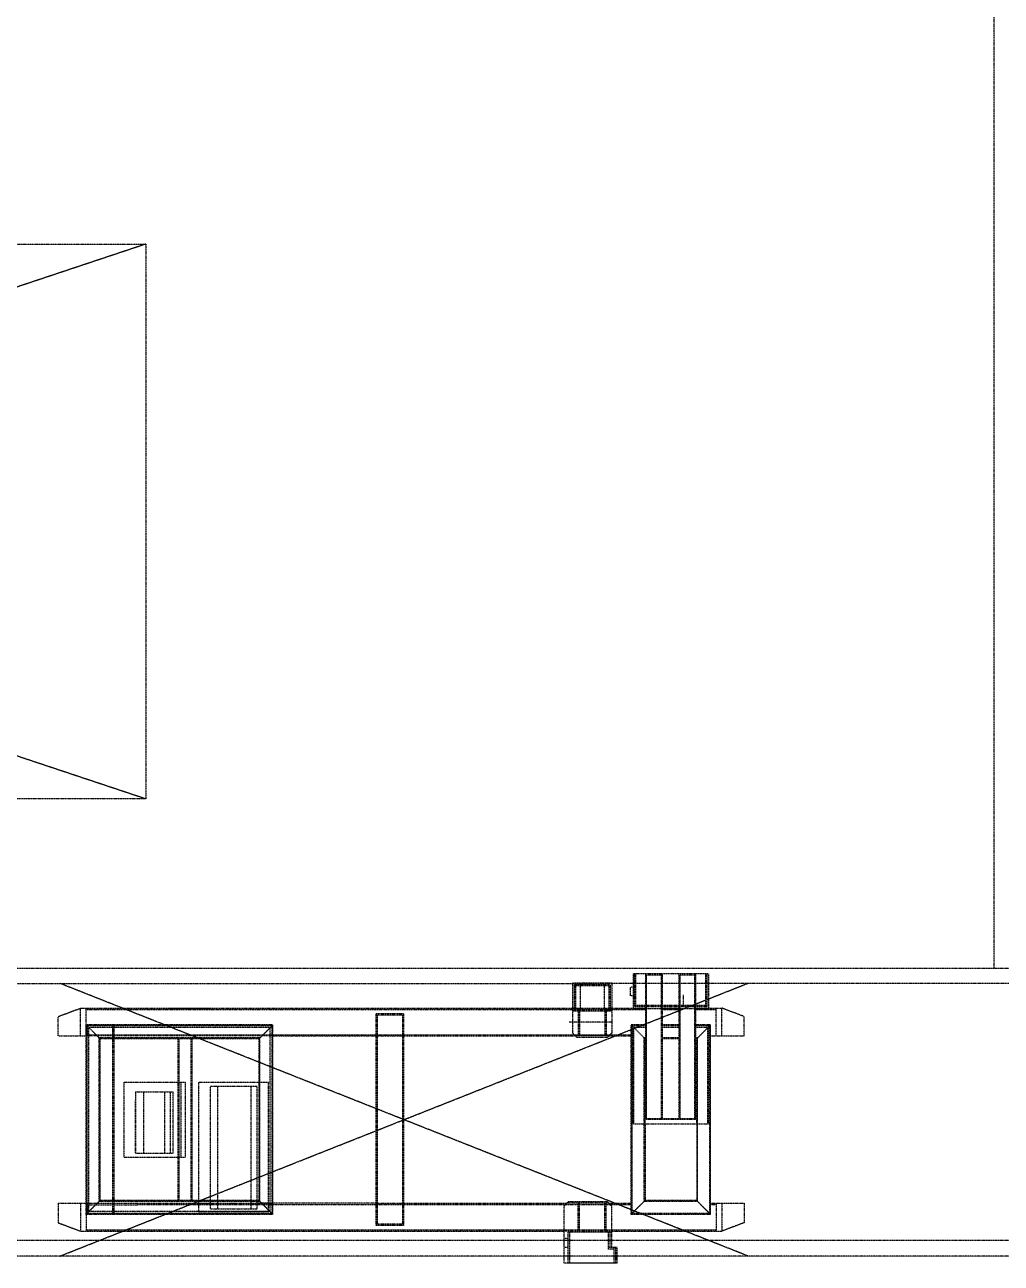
# Model space of a CAD drawing. Header units: millimetres. Extents: x -955179 to -912907, y 62798 to 154298.
# Drawn here: x -947201 to -943699, y 120808 to 125250 of the extents above; entities that cross this region are included whole.
import ezdxf

# ---------------------------------------------------------------- set-up
doc = ezdxf.new("R2010")
doc.units = ezdxf.units.MM
doc.header["$MEASUREMENT"] = 0
doc.linetypes.add('HIDDEN', pattern=[0.375, 0.25, -0.125])
doc.layers.add('CV', color=251, linetype='HIDDEN')

# ---------------------------------------------------------------- blocks, each defined once
blk = doc.blocks.new('TK출하')
at = {"layer": 'CV'}
for p, q in [((-847448, 112084.5, 754.3), (-847448, 138901.7, 412.6)), ((-850490.9, 114682.4, 497.4), (-856467.4, 112693.2, 497.4)), ((-856467.4, 114682.4, 497.4), (-850490.9, 112693.2, 497.4)), ((-844926.7, 112084.5, -71.5), (-857062.8, 112084.4, -281.6)), ((-857062.8, 112028.7, -290.6), (-844926.7, 112032.1, -46.5)), ((-850800.4, 111052.4, -55.1), (-848330.4, 112031.8, -66.6)), ((-848330.3, 111052.4, -68.3), (-850800.4, 112031.1, -116.3)), ((-848960.4, 112031.1, -60.8), (-848960.4, 111931.9, -60.8)), ((-848960.4, 112031.1, -60.8), (-848960.4, 111931.9, -60.8)), ((-848820.4, 112031.1, -60.8), (-848960.4, 112031.1, -60.8)), ((-848820.4, 112031.1, -60.8), (-848960.4, 112031.1, -60.8)), ((-848955.4, 112026.1, -60.8), (-848955.4, 111931.1, -60.8)), ((-848955.4, 112026.1, -60.8), (-848955.4, 111931.1, -60.8)), ((-848825.4, 112026.1, -60.8), (-848955.4, 112026.1, -60.8)), ((-848825.4, 112026.1, -60.8), (-848955.4, 112026.1, -60.8)), ((-848825.4, 112026.1, -60.8), (-848825.4, 111931.1, -60.8)), ((-848825.4, 112026.1, -60.8), (-848825.4, 111931.1, -60.8)), ((-848820.4, 112031.1, -60.8), (-848820.4, 111931.9, -60.8)), ((-848820.4, 112031.1, -60.8), (-848820.4, 111931.9, -60.8)), ((-848743.4, 112064.6, -60.8), (-848743.4, 112017.6, -60.8)), ((-848743.4, 112064.6, -60.8), (-848743.4, 112017.6, -60.8)), ((-848473.4, 112064.6, -60.8), (-848743.4, 112064.6, -60.8)), ((-848473.4, 112064.6, -60.8), (-848743.4, 112064.6, -60.8)), ((-848738.4, 111947.1, -60.8), (-848738.4, 112064.6, -60.8)), ((-848738.4, 111947.1, -60.8), (-848738.4, 112064.6, -60.8)), ((-848733.9, 111951.6, -60.8), (-848733.9, 112064.6, -60.8)), ((-848733.9, 111951.6, -60.8), (-848733.9, 112064.6, -60.8)), ((-848698.4, 111939.6, -60.8), (-848698.4, 112064.6, -60.8)), ((-848698.4, 111939.6, -60.8), (-848698.4, 112064.6, -60.8)), ((-848638.4, 112060.1, -60.8), (-848698.4, 112060.1, -60.8)), ((-848638.4, 112060.1, -60.8), (-848698.4, 112060.1, -60.8)), ((-848695.2, 111545.3, -60.8), (-848695.2, 112060.1, -60.8)), ((-848695.2, 111545.3, -60.8), (-848695.2, 112060.1, -60.8)), ((-848641.6, 111545.3, -60.8), (-848641.6, 112060.1, -60.8)), ((-848641.6, 111545.3, -60.8), (-848641.6, 112060.1, -60.8)), ((-848638.4, 111939.6, -60.8), (-848638.4, 112064.6, -60.8)), ((-848638.4, 111939.6, -60.8), (-848638.4, 112064.6, -60.8)), ((-848578.4, 111939.6, -60.8), (-848578.4, 112064.6, -60.8)), ((-848578.4, 111939.6, -60.8), (-848578.4, 112064.6, -60.8)), ((-848518.4, 112060.1, -60.8), (-848578.4, 112060.1, -60.8)), ((-848518.4, 112060.1, -60.8), (-848578.4, 112060.1, -60.8)), ((-848575.2, 111545.3, -60.8), (-848575.2, 112060.1, -60.8)), ((-848575.2, 111545.3, -60.8), (-848575.2, 112060.1, -60.8)), ((-848521.6, 111545.3, -60.8), (-848521.6, 112060.1, -60.8)), ((-848521.6, 111545.3, -60.8), (-848521.6, 112060.1, -60.8)), ((-848518.4, 111942.1, -60.8), (-848518.4, 112064.6, -60.8)), ((-848518.4, 111942.1, -60.8), (-848518.4, 112064.6, -60.8)), ((-848482.9, 111951.6, -60.8), (-848482.9, 112064.6, -60.8)), ((-848482.9, 111951.6, -60.8), (-848482.9, 112064.6, -60.8)), ((-848478.4, 111947.1, -60.8), (-848478.4, 112064.6, -60.8)), ((-848478.4, 111947.1, -60.8), (-848478.4, 112064.6, -60.8)), ((-848473.4, 112064.6, -60.8), (-848473.4, 111939.6, -60.8)), ((-848473.4, 112064.6, -60.8), (-848473.4, 111939.6, -60.8)), ((-848825.4, 112021.6, -60.8), (-848955.4, 112021.6, -60.8)), ((-848825.4, 112021.6, -60.8), (-848955.4, 112021.6, -60.8)), ((-848949.9, 112021.6, -60.8), (-848949.9, 111931.1, -60.8)), ((-848949.9, 112021.6, -60.8), (-848949.9, 111931.1, -60.8)), ((-848933.4, 112021.6, -60.8), (-848933.4, 111931.1, -60.8)), ((-848933.4, 112021.6, -60.8), (-848933.4, 111931.1, -60.8)), ((-848847.4, 112021.6, -60.8), (-848847.4, 111931.1, -60.8)), ((-848847.4, 112021.6, -60.8), (-848847.4, 111931.1, -60.8)), ((-848830.9, 112021.6, -60.8), (-848830.9, 111931.1, -60.8)), ((-848830.9, 112021.6, -60.8), (-848830.9, 111931.1, -60.8)), ((-848753.4, 111985.6, -60.8), (-848753.4, 112017.6, -60.8)), ((-848738.4, 112017.6, -60.8), (-848753.4, 112017.6, -60.8)), ((-848738.4, 111985.6, -60.8), (-848753.4, 111985.6, -60.8)), ((-848743.4, 112017.6, -60.8), (-848743.4, 111985.6, -60.8)), ((-848743.4, 111985.6, -60.8), (-848743.4, 111939.6, -60.8)), ((-848743.4, 111985.6, -60.8), (-848743.4, 111939.6, -60.8)), ((-848562.9, 111951.6, -60.8), (-848562.9, 111989.6, -60.8)), ((-850805.4, 111912.1, -60.8), (-850725.4, 111942.1, -60.8)), ((-850805.4, 111912.1, -60.8), (-850725.4, 111942.1, -60.8)), ((-850725.4, 111942.1, -60.8), (-848698.4, 111942.1, -60.8)), ((-850725.4, 111942.1, -60.8), (-848698.4, 111942.1, -60.8)), ((-850725.4, 111942.1, -60.8), (-848698.4, 111942.1, -60.8)), ((-850725.4, 111842.1, -60.8), (-850725.4, 111942.1, -60.8)), ((-850725.4, 111842.1, -60.8), (-850725.4, 111942.1, -60.8)), ((-850705.4, 111842.1, -60.8), (-850705.4, 111942.1, -60.8)), ((-850705.4, 111842.1, -60.8), (-850705.4, 111942.1, -60.8)), ((-850705.4, 111937.6, -60.8), (-848698.4, 111937.6, -60.8)), ((-850705.4, 111937.6, -60.8), (-848698.4, 111937.6, -60.8)), ((-850411, 111942.1, -60.8), (-850255.8, 111942.1, -60.8)), ((-850411, 111942.1, -60.8), (-850255.8, 111942.1, -60.8)), ((-848940.4, 111942.1, -60.8), (-848940.4, 111842.1, -60.8)), ((-848940.4, 111942.1, -60.8), (-848940.4, 111842.1, -60.8)), ((-848935.9, 111942.1, -60.8), (-848935.9, 111842.1, -60.8)), ((-848935.9, 111942.1, -60.8), (-848935.9, 111842.1, -60.8)), ((-848844.9, 111942.1, -60.8), (-848844.9, 111842.1, -60.8)), ((-848844.9, 111942.1, -60.8), (-848844.9, 111842.1, -60.8)), ((-848840.4, 111942.1, -60.8), (-848840.4, 111842.1, -60.8)), ((-848840.4, 111942.1, -60.8), (-848840.4, 111842.1, -60.8)), ((-848473.4, 111939.6, -60.8), (-848743.4, 111939.6, -60.8)), ((-848473.4, 111939.6, -60.8), (-848743.4, 111939.6, -60.8)), ((-848478.4, 111951.6, -60.8), (-848738.4, 111951.6, -60.8)), ((-848478.4, 111951.6, -60.8), (-848738.4, 111951.6, -60.8)), ((-848478.4, 111947.1, -60.8), (-848738.4, 111947.1, -60.8)), ((-848478.4, 111947.1, -60.8), (-848738.4, 111947.1, -60.8)), ((-848698.4, 111542.1, -60.8), (-848698.4, 111939.6, -60.8)), ((-848698.4, 111542.1, -60.8), (-848698.4, 111939.6, -60.8)), ((-848638.4, 111942.1, -60.8), (-848578.4, 111942.1, -60.8)), ((-848638.4, 111942.1, -60.8), (-848578.4, 111942.1, -60.8)), ((-848638.4, 111545.3, -60.8), (-848638.4, 111939.6, -60.8)), ((-848638.4, 111545.3, -60.8), (-848638.4, 111939.6, -60.8)), ((-848638.4, 111937.6, -60.8), (-848578.4, 111937.6, -60.8)), ((-848638.4, 111937.6, -60.8), (-848578.4, 111937.6, -60.8)), ((-848578.4, 111542.1, -60.8), (-848578.4, 111939.6, -60.8)), ((-848578.4, 111542.1, -60.8), (-848578.4, 111939.6, -60.8)), ((-848518.4, 111942.1, -60.8), (-848425.4, 111942.1, -60.8)), ((-848518.4, 111942.1, -60.8), (-848425.4, 111942.1, -60.8)), ((-848518.4, 111542.1, -60.8), (-848518.4, 111939.6, -60.8)), ((-848518.4, 111542.1, -60.8), (-848518.4, 111939.6, -60.8)), ((-848518.4, 111937.6, -60.8), (-848445.4, 111937.6, -60.8)), ((-848518.4, 111937.6, -60.8), (-848445.4, 111937.6, -60.8)), ((-848445.4, 111842.1, -60.8), (-848445.4, 111942.1, -60.8)), ((-848445.4, 111842.1, -60.8), (-848445.4, 111942.1, -60.8)), ((-848345.4, 111912.1, -60.8), (-848425.4, 111942.1, -60.8)), ((-848345.4, 111912.1, -60.8), (-848425.4, 111942.1, -60.8)), ((-848425.4, 111842.1, -60.8), (-848425.4, 111942.1, -60.8)), ((-848425.4, 111842.1, -60.8), (-848425.4, 111942.1, -60.8)), ((-850805.4, 111842.1, -60.8), (-850805.4, 111912.1, -60.8)), ((-850805.4, 111842.1, -60.8), (-850805.4, 111912.1, -60.8)), ((-849665.4, 111162.6, -60.8), (-849665.4, 111921.6, -60.8)), ((-849665.4, 111162.6, -60.8), (-849665.4, 111921.6, -60.8)), ((-849565.4, 111921.6, -60.8), (-849665.4, 111921.6, -60.8)), ((-849565.4, 111921.6, -60.8), (-849665.4, 111921.6, -60.8)), ((-849565.4, 111917.1, -60.8), (-849665.4, 111917.1, -60.8)), ((-849565.4, 111917.1, -60.8), (-849665.4, 111917.1, -60.8)), ((-849660.9, 111167.1, -60.8), (-849660.9, 111917.1, -60.8)), ((-849660.9, 111167.1, -60.8), (-849660.9, 111917.1, -60.8)), ((-849569.9, 111167.1, -60.8), (-849569.9, 111917.1, -60.8)), ((-849569.9, 111167.1, -60.8), (-849569.9, 111917.1, -60.8)), ((-849565.4, 111162.6, -60.8), (-849565.4, 111921.6, -60.8)), ((-849565.4, 111162.6, -60.8), (-849565.4, 111921.6, -60.8)), ((-848960.4, 111931.9, -51.3), (-848960.4, 111852.1, -51.3)), ((-848960.4, 111931.9, -51.3), (-848960.4, 111852.1, -51.3)), ((-848820.4, 111931.1, -51.3), (-848960.4, 111931.1, -51.3)), ((-848820.4, 111931.1, -51.3), (-848960.4, 111931.1, -51.3)), ((-848820.4, 111931.9, -51.3), (-848820.4, 111852.1, -51.3)), ((-848820.4, 111931.9, -51.3), (-848820.4, 111852.1, -51.3)), ((-848345.4, 111842.1, -60.8), (-848345.4, 111912.1, -60.8)), ((-848345.4, 111842.1, -60.8), (-848345.4, 111912.1, -60.8)), ((-850705.4, 111202.1, -60.8), (-850705.4, 111882.1, -60.8)), ((-850705.4, 111202.1, -60.8), (-850705.4, 111882.1, -60.8)), ((-850035.4, 111882.1, -60.8), (-850705.4, 111882.1, -60.8)), ((-850035.4, 111882.1, -60.8), (-850705.4, 111882.1, -60.8)), ((-850705.4, 111842.1, -60.8), (-850705.4, 111882.1, -60.8)), ((-850705.4, 111842.1, -60.8), (-850705.4, 111882.1, -60.8)), ((-850655.4, 111832.1, -60.8), (-850705.4, 111882.1, -60.8)), ((-850655.4, 111832.1, -60.8), (-850705.4, 111882.1, -60.8)), ((-850702.2, 111205.3, -60.8), (-850702.2, 111878.9, -60.8)), ((-850702.2, 111205.3, -60.8), (-850702.2, 111878.9, -60.8)), ((-850038.6, 111878.9, -60.8), (-850702.2, 111878.9, -60.8)), ((-850038.6, 111878.9, -60.8), (-850702.2, 111878.9, -60.8)), ((-850700.9, 111842.1, -60.8), (-850700.9, 111882.1, -60.8)), ((-850700.9, 111842.1, -60.8), (-850700.9, 111882.1, -60.8)), ((-850695.4, 111212.1, -60.8), (-850695.4, 111872.1, -60.8)), ((-850695.4, 111212.1, -60.8), (-850695.4, 111872.1, -60.8)), ((-850045.4, 111872.1, -60.8), (-850695.4, 111872.1, -60.8)), ((-850045.4, 111872.1, -60.8), (-850695.4, 111872.1, -60.8)), ((-850609.9, 111202.1, -60.8), (-850609.9, 111882.1, -60.8)), ((-850609.9, 111882.1, -60.8), (-850609.9, 111842.1, -60.8)), ((-850609.9, 111882.1, -60.8), (-850609.9, 111842.1, -60.8)), ((-850605.4, 111202.1, -60.8), (-850605.4, 111882.1, -60.8)), ((-850605.4, 111202.1, -60.8), (-850605.4, 111882.1, -60.8)), ((-850085.4, 111832.1, -60.8), (-850035.4, 111882.1, -60.8)), ((-850085.4, 111832.1, -60.8), (-850035.4, 111882.1, -60.8)), ((-850045.4, 111212.1, -60.8), (-850045.4, 111872.1, -60.8)), ((-850045.4, 111212.1, -60.8), (-850045.4, 111872.1, -60.8)), ((-850038.6, 111205.3, -60.8), (-850038.6, 111878.9, -60.8)), ((-850038.6, 111205.3, -60.8), (-850038.6, 111878.9, -60.8)), ((-850035.4, 111202.1, -60.8), (-850035.4, 111882.1, -60.8)), ((-850035.4, 111202.1, -60.8), (-850035.4, 111882.1, -60.8)), ((-848815.8, 111892.1, -60.8), (-848972.7, 111892.1, -60.8)), ((-848960.4, 111852.1, -51.3), (-848945.4, 111837.1, -51.3)), ((-848960.4, 111852.1, -51.3), (-848945.4, 111837.1, -51.3)), ((-848820.4, 111852.1, -51.3), (-848835.4, 111837.1, -51.3)), ((-848820.4, 111852.1, -51.3), (-848835.4, 111837.1, -51.3)), ((-848750.4, 111202.1, -60.8), (-848750.4, 111882.1, -60.8)), ((-848750.4, 111202.1, -60.8), (-848750.4, 111882.1, -60.8)), ((-848700.4, 111832.1, -60.8), (-848750.4, 111882.1, -60.8)), ((-848700.4, 111832.1, -60.8), (-848750.4, 111882.1, -60.8)), ((-848698.4, 111882.1, -60.8), (-848750.4, 111882.1, -60.8)), ((-848698.4, 111882.1, -60.8), (-848750.4, 111882.1, -60.8)), ((-848747.2, 111205.3, -60.8), (-848747.2, 111878.9, -60.8)), ((-848747.2, 111205.3, -60.8), (-848747.2, 111878.9, -60.8)), ((-848698.4, 111878.9, -60.8), (-848747.2, 111878.9, -60.8)), ((-848698.4, 111878.9, -60.8), (-848747.2, 111878.9, -60.8)), ((-848743.4, 111527.1, -60.8), (-848743.4, 111882.1, -60.8)), ((-848743.4, 111527.1, -60.8), (-848743.4, 111882.1, -60.8)), ((-848740.4, 111527.1, -60.8), (-848740.4, 111872.1, -60.8)), ((-848740.4, 111527.1, -60.8), (-848740.4, 111872.1, -60.8)), ((-848698.4, 111872.1, -60.8), (-848740.4, 111872.1, -60.8)), ((-848698.4, 111872.1, -60.8), (-848740.4, 111872.1, -60.8)), ((-848578.4, 111882.1, -60.8), (-848638.4, 111882.1, -60.8)), ((-848578.4, 111882.1, -60.8), (-848638.4, 111882.1, -60.8)), ((-848578.4, 111878.9, -60.8), (-848638.4, 111878.9, -60.8)), ((-848578.4, 111878.9, -60.8), (-848638.4, 111878.9, -60.8)), ((-848578.4, 111872.1, -60.8), (-848638.4, 111872.1, -60.8)), ((-848578.4, 111872.1, -60.8), (-848638.4, 111872.1, -60.8)), ((-848518.4, 111542.1, -60.8), (-848518.4, 111882.1, -60.8)), ((-848518.4, 111542.1, -60.8), (-848518.4, 111882.1, -60.8)), ((-848465.4, 111882.1, -60.8), (-848518.4, 111882.1, -60.8)), ((-848465.4, 111882.1, -60.8), (-848518.4, 111882.1, -60.8)), ((-848468.6, 111878.9, -60.8), (-848518.4, 111878.9, -60.8)), ((-848468.6, 111878.9, -60.8), (-848518.4, 111878.9, -60.8)), ((-848475.4, 111872.1, -60.8), (-848518.4, 111872.1, -60.8)), ((-848475.4, 111872.1, -60.8), (-848518.4, 111872.1, -60.8)), ((-848515.4, 111832.1, -60.8), (-848465.4, 111882.1, -60.8)), ((-848515.4, 111832.1, -60.8), (-848465.4, 111882.1, -60.8)), ((-848475.4, 111527.1, -60.8), (-848475.4, 111872.1, -60.8)), ((-848475.4, 111527.1, -60.8), (-848475.4, 111872.1, -60.8)), ((-848473.4, 111527.1, -60.8), (-848473.4, 111882.1, -60.8)), ((-848473.4, 111527.1, -60.8), (-848473.4, 111882.1, -60.8)), ((-848468.6, 111205.3, -60.8), (-848468.6, 111878.9, -60.8)), ((-848468.6, 111205.3, -60.8), (-848468.6, 111878.9, -60.8)), ((-848465.4, 111202.1, -60.8), (-848465.4, 111882.1, -60.8)), ((-848465.4, 111202.1, -60.8), (-848465.4, 111882.1, -60.8)), ((-850804, 111842.1, -60.8), (-850705.4, 111842.1, -60.8)), ((-850804, 111842.1, -60.8), (-850705.4, 111842.1, -60.8)), ((-850705.4, 111846.6, -60.8), (-848750.4, 111846.6, -60.8)), ((-850605.4, 111842.1, -60.8), (-850705.4, 111842.1, -60.8)), ((-850605.4, 111842.1, -60.8), (-850705.4, 111842.1, -60.8)), ((-850658.6, 111248.9, -60.8), (-850658.6, 111835.3, -60.8)), ((-850658.6, 111248.9, -60.8), (-850658.6, 111835.3, -60.8)), ((-850082.2, 111835.3, -60.8), (-850658.6, 111835.3, -60.8)), ((-850082.2, 111835.3, -60.8), (-850658.6, 111835.3, -60.8)), ((-850655.4, 111252.1, -60.8), (-850655.4, 111832.1, -60.8)), ((-850655.4, 111252.1, -60.8), (-850655.4, 111832.1, -60.8)), ((-850085.4, 111832.1, -60.8), (-850655.4, 111832.1, -60.8)), ((-850085.4, 111832.1, -60.8), (-850655.4, 111832.1, -60.8)), ((-850035.4, 111842.1, -60.8), (-850605.4, 111842.1, -60.8)), ((-850375.4, 111252.1, -60.8), (-850375.4, 111832.1, -60.8)), ((-850375.4, 111252.1, -60.8), (-850375.4, 111832.1, -60.8)), ((-850372.2, 111252.1, -60.8), (-850372.2, 111832.1, -60.8)), ((-850372.2, 111252.1, -60.8), (-850372.2, 111832.1, -60.8)), ((-850328.6, 111252.1, -60.8), (-850328.6, 111832.1, -60.8)), ((-850328.6, 111252.1, -60.8), (-850328.6, 111832.1, -60.8)), ((-850325.4, 111252.1, -60.8), (-850325.4, 111832.1, -60.8)), ((-850325.4, 111252.1, -60.8), (-850325.4, 111832.1, -60.8)), ((-850085.4, 111252.1, -60.8), (-850085.4, 111832.1, -60.8)), ((-850085.4, 111252.1, -60.8), (-850085.4, 111832.1, -60.8)), ((-850082.2, 111248.9, -60.8), (-850082.2, 111835.3, -60.8)), ((-850082.2, 111248.9, -60.8), (-850082.2, 111835.3, -60.8)), ((-850035.4, 111842.1, -60.8), (-849665.4, 111842.1, -60.8)), ((-850035.4, 111842.1, -60.8), (-849665.4, 111842.1, -60.8)), ((-849665.4, 111842.1, -60.8), (-849565.4, 111842.1, -60.8)), ((-849665.4, 111842.1, -60.8), (-849565.4, 111842.1, -60.8)), ((-849565.4, 111842.1, -60.8), (-848950.4, 111842.1, -60.8)), ((-849565.4, 111842.1, -60.8), (-848950.4, 111842.1, -60.8)), ((-848830.4, 111842.1, -60.8), (-848950.4, 111842.1, -60.8)), ((-848830.4, 111842.1, -60.8), (-848950.4, 111842.1, -60.8)), ((-848835.4, 111837.1, -51.3), (-848945.4, 111837.1, -51.3)), ((-848835.4, 111837.1, -51.3), (-848945.4, 111837.1, -51.3)), ((-848830.4, 111842.1, -60.8), (-848750.4, 111842.1, -60.8)), ((-848830.4, 111842.1, -60.8), (-848750.4, 111842.1, -60.8)), ((-848703.6, 111248.9, -60.8), (-848703.6, 111835.3, -60.8)), ((-848703.6, 111248.9, -60.8), (-848703.6, 111835.3, -60.8)), ((-848698.4, 111835.3, -60.8), (-848703.6, 111835.3, -60.8)), ((-848698.4, 111835.3, -60.8), (-848703.6, 111835.3, -60.8)), ((-848700.4, 111527.1, -60.8), (-848700.4, 111832.1, -60.8)), ((-848700.4, 111527.1, -60.8), (-848700.4, 111832.1, -60.8)), ((-848698.4, 111832.1, -60.8), (-848700.4, 111832.1, -60.8)), ((-848698.4, 111832.1, -60.8), (-848700.4, 111832.1, -60.8)), ((-848578.4, 111835.3, -60.8), (-848638.4, 111835.3, -60.8)), ((-848578.4, 111835.3, -60.8), (-848638.4, 111835.3, -60.8)), ((-848578.4, 111832.1, -60.8), (-848638.4, 111832.1, -60.8)), ((-848578.4, 111832.1, -60.8), (-848638.4, 111832.1, -60.8)), ((-848512.2, 111835.3, -60.8), (-848518.4, 111835.3, -60.8)), ((-848512.2, 111835.3, -60.8), (-848518.4, 111835.3, -60.8)), ((-848515.4, 111832.1, -60.8), (-848518.4, 111832.1, -60.8)), ((-848515.4, 111832.1, -60.8), (-848518.4, 111832.1, -60.8)), ((-848515.4, 111527.1, -60.8), (-848515.4, 111832.1, -60.8)), ((-848515.4, 111527.1, -60.8), (-848515.4, 111832.1, -60.8)), ((-848512.2, 111248.9, -60.8), (-848512.2, 111835.3, -60.8)), ((-848512.2, 111248.9, -60.8), (-848512.2, 111835.3, -60.8)), ((-848465.4, 111842.1, -60.8), (-848345.4, 111842.1, -60.8)), ((-848465.4, 111842.1, -60.8), (-848345.4, 111842.1, -60.8)), ((-850570.4, 111677.1, -60.8), (-850570.4, 111407.1, -60.8)), ((-850570.4, 111677.1, -60.8), (-850570.4, 111407.1, -60.8)), ((-850570.4, 111677.1, -60.8), (-850350.4, 111677.1, -60.8)), ((-850570.4, 111677.1, -60.8), (-850350.4, 111677.1, -60.8)), ((-850365.4, 111677.1, -60.8), (-850365.4, 111407.1, -60.8)), ((-850350.4, 111677.1, -60.8), (-850350.4, 111407.1, -60.8)), ((-850300.7, 111212.1, -51.3), (-850300.7, 111677.1, -51.3)), ((-850300.7, 111212.1, -51.3), (-850300.7, 111677.1, -51.3)), ((-850300.7, 111677.1, -60.8), (-850050.9, 111677.1, -60.8)), ((-850300.7, 111677.1, -60.8), (-850050.9, 111677.1, -60.8)), ((-850050.9, 111212.1, -60.8), (-850050.9, 111677.1, -60.8)), ((-850050.9, 111212.1, -60.8), (-850050.9, 111677.1, -60.8)), ((-850527.9, 111642.1, -60.8), (-850527.9, 111422.1, -60.8)), ((-850527.9, 111642.1, -60.8), (-850527.9, 111422.1, -60.8)), ((-850527.9, 111642.1, -60.8), (-850392.9, 111642.1, -60.8)), ((-850527.9, 111642.1, -60.8), (-850392.9, 111642.1, -60.8)), ((-850498.4, 111422.1, -60.8), (-850498.4, 111642.1, -60.8)), ((-850498.4, 111422.1, -60.8), (-850498.4, 111642.1, -60.8)), ((-850422.9, 111422.1, -60.8), (-850422.9, 111642.1, -60.8)), ((-850402.9, 111422.1, -60.8), (-850402.9, 111642.1, -60.8)), ((-850402.9, 111422.1, -60.8), (-850402.9, 111642.1, -60.8)), ((-850392.9, 111422.1, -60.8), (-850392.9, 111642.1, -60.8)), ((-850392.9, 111422.1, -60.8), (-850392.9, 111642.1, -60.8)), ((-850259.2, 111222.1, -60.8), (-850259.2, 111662.1, -60.8)), ((-850259.2, 111222.1, -60.8), (-850259.2, 111662.1, -60.8)), ((-850259.2, 111662.1, -60.8), (-850092.2, 111662.1, -60.8)), ((-850259.2, 111662.1, -60.8), (-850092.2, 111662.1, -60.8)), ((-850232.8, 111222.1, -60.8), (-850232.8, 111662.1, -60.8)), ((-850232.8, 111222.1, -60.8), (-850232.8, 111662.1, -60.8)), ((-850113.9, 111222.1, -60.8), (-850113.9, 111662.1, -60.8)), ((-850092.2, 111222.1, -60.8), (-850092.2, 111662.1, -60.8)), ((-850092.2, 111222.1, -60.8), (-850092.2, 111662.1, -60.8)), ((-850527.9, 111422.1, -60.8), (-850527.9, 111612.9, -60.8)), ((-848518.4, 111545.3, -60.8), (-848698.4, 111545.3, -60.8)), ((-848518.4, 111545.3, -60.8), (-848698.4, 111545.3, -60.8)), ((-848518.4, 111542.1, -60.8), (-848698.4, 111542.1, -60.8)), ((-848518.4, 111542.1, -60.8), (-848698.4, 111542.1, -60.8)), ((-848638.4, 111545.3, -60.8), (-848638.4, 111542.1, -60.8)), ((-848638.4, 111545.3, -60.8), (-848638.4, 111542.1, -60.8)), ((-848743.4, 111527.1, -60.8), (-848473.4, 111527.1, -60.8)), ((-848743.4, 111527.1, -60.8), (-848473.4, 111527.1, -60.8)), ((-848700.4, 111527.1, -60.8), (-848700.4, 111252.1, -60.8)), ((-848700.4, 111527.1, -60.8), (-848700.4, 111252.1, -60.8)), ((-848515.4, 111527.1, -60.8), (-848515.4, 111252.1, -60.8)), ((-848515.4, 111527.1, -60.8), (-848515.4, 111252.1, -60.8)), ((-850570.4, 111407.1, -60.8), (-850350.4, 111407.1, -60.8)), ((-850570.4, 111407.1, -60.8), (-850350.4, 111407.1, -60.8)), ((-850527.9, 111422.1, -60.8), (-850392.9, 111422.1, -60.8)), ((-850805.4, 111242.1, -60.8), (-850805.4, 111172.1, -60.8)), ((-850805.4, 111242.1, -60.8), (-850805.4, 111172.1, -60.8)), ((-850805.4, 111242.1, -60.8), (-850705.4, 111242.1, -60.8)), ((-850805.4, 111242.1, -60.8), (-850705.4, 111242.1, -60.8)), ((-850725.4, 111242.1, -60.8), (-850725.4, 111142.1, -60.8)), ((-850725.4, 111242.1, -60.8), (-850725.4, 111142.1, -60.8)), ((-850705.4, 111202.1, -60.8), (-850655.4, 111252.1, -60.8)), ((-850705.4, 111202.1, -60.8), (-850655.4, 111252.1, -60.8)), ((-850705.4, 111242.1, -60.8), (-850035.4, 111242.1, -60.8)), ((-850705.4, 111242.1, -60.8), (-850705.4, 111142.1, -60.8)), ((-850705.4, 111242.1, -60.8), (-850705.4, 111142.1, -60.8)), ((-850705.4, 111242.1, -60.8), (-850705.4, 111202.1, -60.8)), ((-850705.4, 111242.1, -60.8), (-850705.4, 111202.1, -60.8)), ((-850705.4, 111237.1, -60.8), (-848750.4, 111237.6, -60.8)), ((-850700.9, 111242.1, -60.8), (-850700.9, 111202.1, -60.8)), ((-850700.9, 111242.1, -60.8), (-850700.9, 111202.1, -60.8)), ((-850082.2, 111248.9, -60.8), (-850658.6, 111248.9, -60.8)), ((-850082.2, 111248.9, -60.8), (-850658.6, 111248.9, -60.8)), ((-850085.4, 111252.1, -60.8), (-850655.4, 111252.1, -60.8)), ((-850085.4, 111252.1, -60.8), (-850655.4, 111252.1, -60.8)), ((-850609.9, 111242.1, -60.8), (-850609.9, 111202.1, -60.8)), ((-850609.9, 111242.1, -60.8), (-850609.9, 111202.1, -60.8)), ((-850297.7, 111242.1, -60.8), (-850263.7, 111242.1, -60.8)), ((-850297.7, 111242.1, -60.8), (-850263.7, 111242.1, -60.8)), ((-850186.7, 111242.1, -60.8), (-850165, 111242.1, -60.8)), ((-850186.7, 111242.1, -60.8), (-850165, 111242.1, -60.8)), ((-850184.9, 111242.1, -60.8), (-850166.9, 111242.1, -60.8)), ((-850184.9, 111242.1, -60.8), (-850166.9, 111242.1, -60.8)), ((-850053.9, 111242.1, -60.8), (-850087.9, 111242.1, -60.8)), ((-850053.9, 111242.1, -60.8), (-850087.9, 111242.1, -60.8)), ((-850035.4, 111202.1, -60.8), (-850085.4, 111252.1, -60.8)), ((-850035.4, 111202.1, -60.8), (-850085.4, 111252.1, -60.8)), ((-849665.4, 111242.1, -60.8), (-850035.4, 111242.1, -60.8)), ((-849665.4, 111242.1, -60.8), (-850035.4, 111242.1, -60.8)), ((-849665.4, 111242.1, -60.8), (-849565.4, 111242.1, -60.8)), ((-849665.4, 111242.1, -60.8), (-849565.4, 111242.1, -60.8)), ((-849565.4, 111242.1, -60.8), (-848980.9, 111242.1, -60.8)), ((-848990.9, 111232.1, -70.3), (-848975.9, 111247.1, -70.3)), ((-848990.9, 111144.6, -70.3), (-848990.9, 111232.1, -70.3)), ((-848830.4, 111242.1, -60.8), (-848980.9, 111242.1, -60.8)), ((-848835.4, 111247.1, -51.3), (-848975.9, 111247.1, -70.3)), ((-848940.4, 111142.1, -60.8), (-848940.4, 111242.1, -60.8)), ((-848935.9, 111142.1, -60.8), (-848935.9, 111242.1, -60.8)), ((-848844.9, 111142.1, -60.8), (-848844.9, 111242.1, -60.8)), ((-848840.4, 111142.1, -60.8), (-848840.4, 111242.1, -60.8)), ((-848820.4, 111232.1, -51.3), (-848835.4, 111247.1, -51.3)), ((-848830.4, 111242.1, -60.8), (-848750.4, 111242.1, -60.8)), ((-848830.4, 111242.1, -60.8), (-848750.4, 111242.1, -60.8)), ((-848820.4, 111138.1, -60.8), (-848820.4, 111232.1, -51.3)), ((-848750.4, 111202.1, -60.8), (-848700.4, 111252.1, -60.8)), ((-848750.4, 111202.1, -60.8), (-848700.4, 111252.1, -60.8)), ((-848512.2, 111248.9, -60.8), (-848703.6, 111248.9, -60.8)), ((-848512.2, 111248.9, -60.8), (-848703.6, 111248.9, -60.8)), ((-848515.4, 111252.1, -60.8), (-848700.4, 111252.1, -60.8)), ((-848515.4, 111252.1, -60.8), (-848700.4, 111252.1, -60.8)), ((-848465.4, 111202.1, -60.8), (-848515.4, 111252.1, -60.8)), ((-848465.4, 111202.1, -60.8), (-848515.4, 111252.1, -60.8)), ((-848465.4, 111242.1, -60.8), (-848345.4, 111242.1, -60.8)), ((-848465.4, 111242.1, -60.8), (-848345.4, 111242.1, -60.8)), ((-848465.4, 111237.6, -60.8), (-848445.4, 111237.6, -60.8)), ((-848465.4, 111237.6, -60.8), (-848445.4, 111237.6, -60.8)), ((-848445.4, 111242.1, -60.8), (-848445.4, 111142.1, -60.8)), ((-848445.4, 111242.1, -60.8), (-848445.4, 111142.1, -60.8)), ((-848425.4, 111242.1, -60.8), (-848425.4, 111142.1, -60.8)), ((-848425.4, 111242.1, -60.8), (-848425.4, 111142.1, -60.8)), ((-848345.4, 111242.1, -60.8), (-848345.4, 111172.1, -60.8)), ((-848345.4, 111242.1, -60.8), (-848345.4, 111172.1, -60.8)), ((-850035.4, 111202.1, -60.8), (-850705.4, 111202.1, -60.8)), ((-850035.4, 111202.1, -60.8), (-850705.4, 111202.1, -60.8)), ((-850038.6, 111205.3, -60.8), (-850702.2, 111205.3, -60.8)), ((-850038.6, 111205.3, -60.8), (-850702.2, 111205.3, -60.8)), ((-850045.4, 111212.1, -60.8), (-850695.4, 111212.1, -60.8)), ((-850045.4, 111212.1, -60.8), (-850695.4, 111212.1, -60.8)), ((-850300.7, 111212.1, -60.8), (-850050.9, 111212.1, -60.8)), ((-850300.7, 111212.1, -60.8), (-850050.9, 111212.1, -60.8)), ((-850259.2, 111222.1, -60.8), (-850092.2, 111222.1, -60.8)), ((-850259.2, 111222.1, -60.8), (-850092.2, 111222.1, -60.8)), ((-848638.4, 111202.1, -60.8), (-848750.4, 111202.1, -60.8)), ((-848638.4, 111202.1, -60.8), (-848750.4, 111202.1, -60.8)), ((-848638.4, 111205.3, -60.8), (-848747.2, 111205.3, -60.8)), ((-848638.4, 111205.3, -60.8), (-848747.2, 111205.3, -60.8)), ((-848578.4, 111205.3, -60.8), (-848638.4, 111205.3, -60.8)), ((-848578.4, 111205.3, -60.8), (-848638.4, 111205.3, -60.8)), ((-848578.4, 111202.1, -60.8), (-848638.4, 111202.1, -60.8)), ((-848578.4, 111202.1, -60.8), (-848638.4, 111202.1, -60.8)), ((-848468.6, 111205.3, -60.8), (-848578.4, 111205.3, -60.8)), ((-848468.6, 111205.3, -60.8), (-848578.4, 111205.3, -60.8)), ((-848465.4, 111202.1, -60.8), (-848578.4, 111202.1, -60.8)), ((-848465.4, 111202.1, -60.8), (-848578.4, 111202.1, -60.8)), ((-850805.4, 111172.1, -60.8), (-850725.4, 111142.1, -60.8)), ((-850805.4, 111172.1, -60.8), (-850725.4, 111142.1, -60.8)), ((-850725.4, 111142.1, -60.8), (-848990.9, 111142.1, -70.3)), ((-850725.4, 111142.1, -60.8), (-848990.9, 111142.1, -70.3)), ((-850705.4, 111146.6, -60.8), (-848445.4, 111146.6, -60.8)), ((-850705.4, 111146.6, -60.8), (-848445.4, 111146.6, -60.8)), ((-849565.4, 111167.1, -60.8), (-849665.4, 111167.1, -60.8)), ((-849565.4, 111167.1, -60.8), (-849665.4, 111167.1, -60.8)), ((-849565.4, 111162.6, -60.8), (-849665.4, 111162.6, -60.8)), ((-849565.4, 111162.6, -60.8), (-849665.4, 111162.6, -60.8)), ((-848990.9, 111027.1, -70.3), (-848990.9, 111153.1, -70.3)), ((-848820.4, 111142.1, -60.8), (-848990.9, 111142.1, -70.9)), ((-848820.4, 111138.1, -51.3), (-848975.9, 111138.1, -60.5)), ((-848975.9, 111027.1, -70.1), (-848975.9, 111138.1, -70.3)), ((-848969.9, 111027.1, -70.1), (-848969.9, 111138.1, -70.3)), ((-848831.4, 111078.1, -60.8), (-848831.4, 111138.1, -60.8)), ((-848825.4, 111084.1, -60.8), (-848825.4, 111138.1, -60.8)), ((-848820.4, 111142.1, -60.8), (-848425.4, 111142.1, -60.8)), ((-848820.4, 111142.1, -60.8), (-848425.4, 111142.1, -60.8)), ((-848820.4, 111084.1, -60.8), (-848820.4, 111138.1, -60.8)), ((-848345.4, 111172.1, -60.8), (-848425.4, 111142.1, -60.8)), ((-848345.4, 111172.1, -60.8), (-848425.4, 111142.1, -60.8)), ((-844926.7, 111108.4, -74.6), (-857062.8, 111108.4, -6.3)), ((-848990.4, 111116.6, -60.8), (-848975.9, 111116.6, -60.8)), ((-848990.4, 111084.6, -65.9), (-848990.4, 111116.6, -65.9)), ((-848975.9, 111083.1, -60.5), (-848975.9, 111116.6, -60.8)), ((-844926.7, 111052.4, -74.6), (-857062.8, 111052.4, -6.3)), ((-848990.4, 111084.6, -60.8), (-848975.9, 111084.6, -60.8)), ((-848825.4, 111084.1, -60.8), (-848831.4, 111084.1, -60.8)), ((-848825.4, 111078.1, -60.8), (-848831.4, 111078.1, -60.8)), ((-848800.4, 111084.1, -60.8), (-848825.4, 111084.1, -60.8)), ((-848811.4, 111078.1, -60.8), (-848825.4, 111078.1, -60.8)), ((-848811.4, 111027.1, -60.6), (-848811.4, 111084.1, -60.8)), ((-848805.4, 111027.1, -60.6), (-848805.4, 111084.1, -60.8)), ((-848800.4, 111027.1, -60.8), (-848800.4, 111084.1, -60.8)), ((-848800.4, 111027.1, -60.8), (-848990.9, 111027.1, -70.8)), ((-848805.4, 111027.1, -60.6), (-848975.9, 111027.1, -70.1))]:
    blk.add_line(p, q, dxfattribs=at)
at = {"layer": 'CV', "elevation": 497.4}
blk.add_lwpolyline([(-856467.4, 114682.4), (-850490.9, 114682.4), (-850490.9, 112693.2), (-856467.4, 112693.2)], close=True, dxfattribs=at)

msp = doc.modelspace()

# ---------------------------------------------------------------- block references
at = {"layer": 'CV'}
msp.add_blockref('TK출하', (-96275.8, 9780.8, -202.6), dxfattribs=at)

doc.saveas('drawing.dxf')
